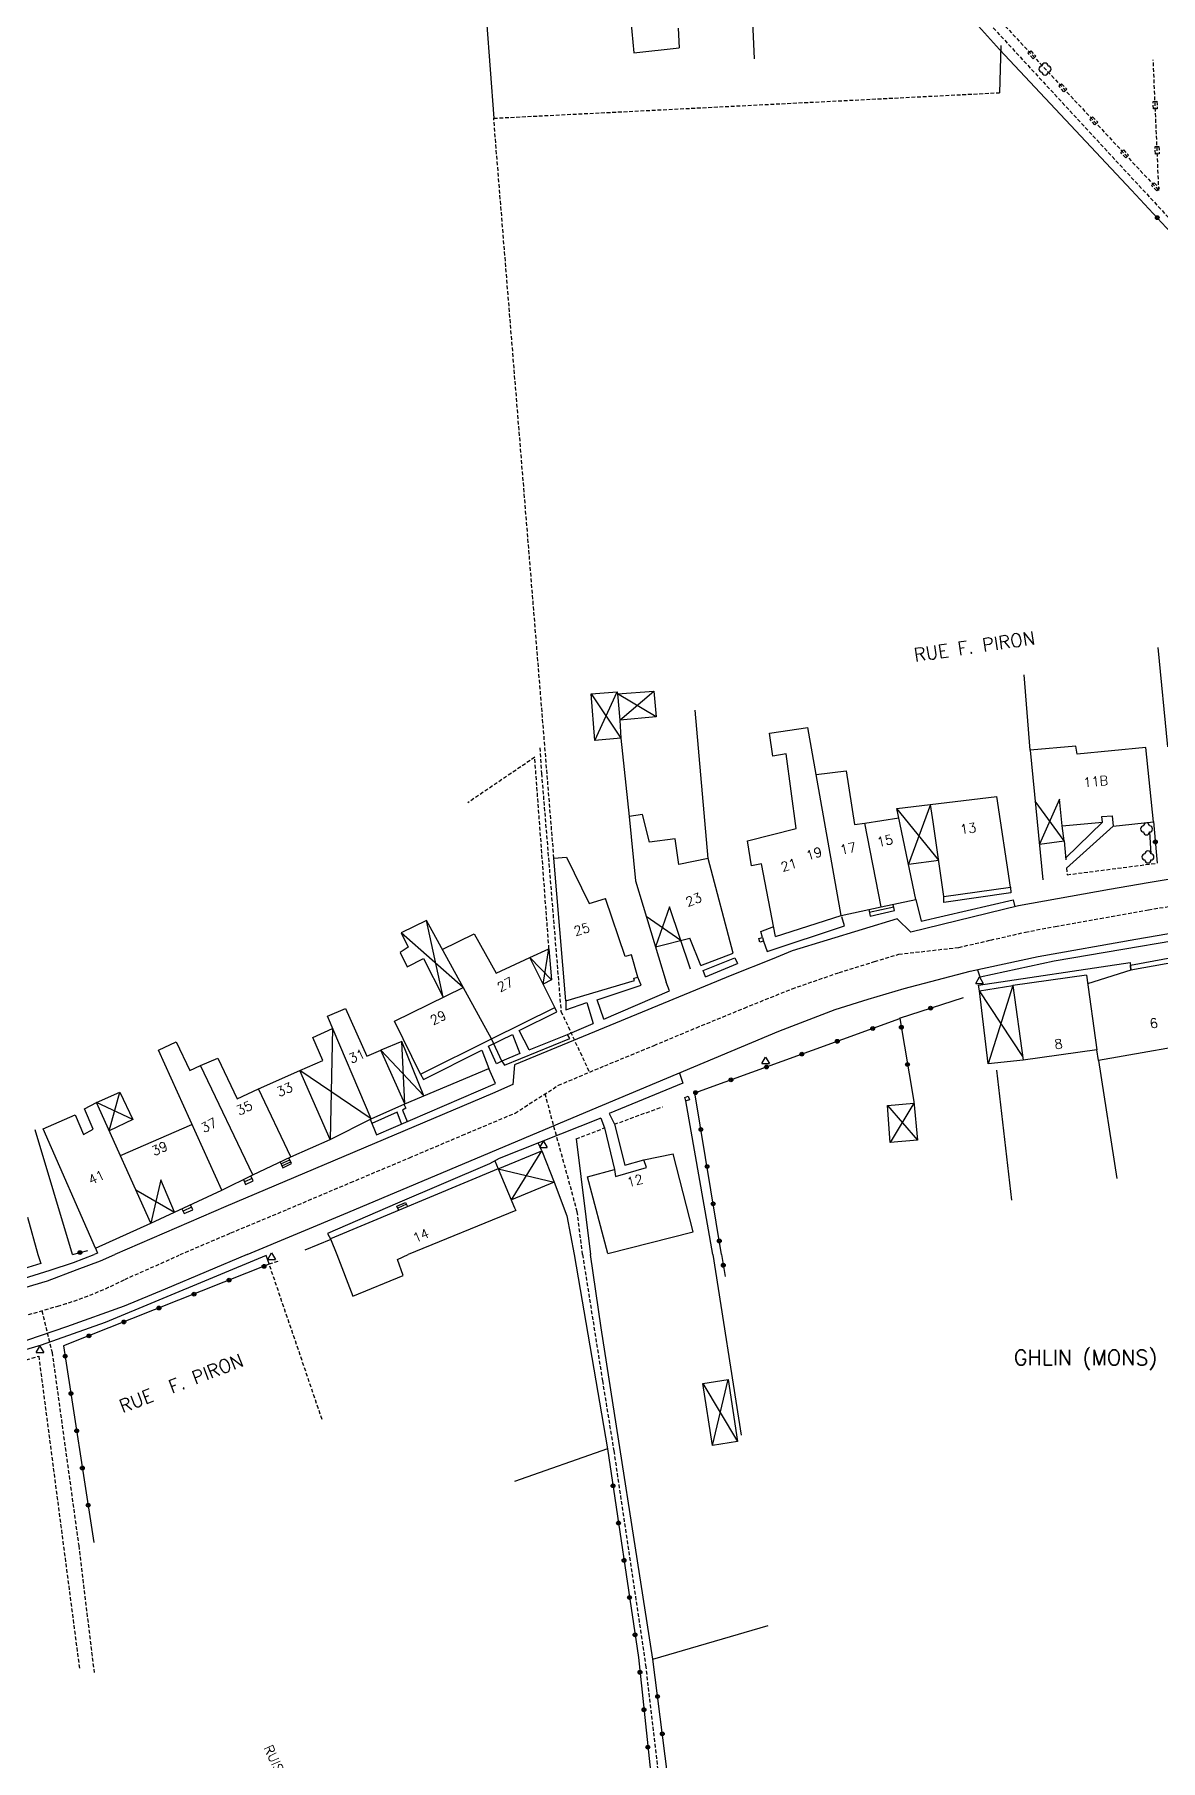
# Model space of a CAD drawing. Header units: millimetres. Extents: x 115992 to 117000, y 129000 to 130003.
# Drawn here: x 116596.4 to 116745.8, y 129432.9 to 129661.9 of the extents above; entities that cross this region are included whole.
import ezdxf
from ezdxf.enums import TextEntityAlignment as Align

# ---------------------------------------------------------------- set-up
doc = ezdxf.new("R2010")
doc.units = ezdxf.units.MM
doc.linetypes.add('DASHED', pattern=[0.75, 0.5, -0.25])
for name, color, linetype in [('W0001', 6, 'DASHED'), ('W0008', 7, 'CONTINUOUS'), ('W0100', 7, 'CONTINUOUS'), ('W0112', 1, 'DASHED'), ('W0300', 7, 'CONTINUOUS'), ('W0310', 3, 'CONTINUOUS'), ('W0322', 7, 'CONTINUOUS'), ('W0471', 7, 'CONTINUOUS'), ('W0980', 7, 'CONTINUOUS'), ('W0984', 7, 'CONTINUOUS'), ('W0989', 7, 'CONTINUOUS'), ('W0991', 7, 'CONTINUOUS')]:
    doc.layers.add(name, color=color, linetype=linetype)
doc.styles.get("Standard").update_dxf_attribs({"font": 'romans.shx', "width": 0.85})

msp = doc.modelspace()

# ---------------------------------------------------------------- linework, layer by layer
at = {"layer": 'W0001'}
for points in [[(116690, 129683.92), (116697.66, 129681.35), (116710.91, 129676.54), (116774.34, 129607.87), (116775.74, 129606.69), (116776.53, 129605.94), (116788.21, 129594.22), (116790.37, 129592.24), (116791.27, 129587.49), (116796.03, 129575.93), (116801.02, 129565.05), (116804.14, 129558.5)], [(116663.48, 129567.23), (116663.7, 129563.84), (116666.28, 129532.28), (116670.06, 129524.2)], [(116615.74, 129500), (116622.49, 129502.87), (116630, 129506.01), (116638.37, 129509.56), (116646.19, 129512.85), (116653.2, 129515.83), (116660.19, 129518.77), (116665.95, 129522.47), (116672.09, 129525.05), (116678.65, 129527.76), (116684.25, 129530.1), (116690.61, 129532.71), (116696.97, 129535.27), (116703.18, 129537.42), (116707.9, 129538.88), (116711.1, 129539.85), (116719.05, 129540.76), (116723.29, 129541.72), (116727.9, 129542.79), (116731.87, 129543.54), (116737.82, 129544.61), (116744.22, 129545.74), (116750.94, 129546.87)], [(116669.14, 129500), (116668.45, 129505.66), (116664.17, 129521.33)], [(116597.42, 129492.55), (116598.77, 129487.02), (116602.3, 129461.38), (116604.34, 129444.56)]]:
    msp.add_lwpolyline(points, dxfattribs=at)
for points in [[(116500, 129463.66), (116529.06, 129472.49), (116547.39, 129477.99), (116599.51, 129493.16, 0.047787), (116608.4, 129496.7), (116615.65, 129499.92)], [(116669.14, 129500), (116671.78, 129483.27), (116673.29, 129473.95), (116677.51, 129445.52), (116684.52, 129385.08), (116684.12, 129383.17), (116685.39, 129377.71), (116688.84, 129377.24, -0.313064), (116691.02, 129375.26), (116691.71, 129366.56)]]:
    msp.add_lwpolyline(points, format="xyb", dxfattribs=at)
at = {"layer": 'W0008'}
for points in [[(116798.2, 129563.81), (116799.39, 129564.26), (116800.58, 129561.21), (116793.58, 129558.75), (116787.99, 129557.04), (116785.23, 129556.29), (116781.43, 129555.55), (116770.63, 129553.76), (116744.2, 129549.33), (116739.06, 129548.44), (116727, 129546.26), (116712.69, 129542.76), (116710.9, 129544.54), (116696.97, 129540.3), (116694.29, 129539.19), (116688.94, 129537.07), (116660.11, 129525.17), (116659.88, 129522.56), (116657.2, 129521.37), (116621.83, 129506.36), (116607.09, 129500)], [(116624.67, 129500), (116638.02, 129505.58), (116670.41, 129519.24), (116695.2, 129529.63), (116702.65, 129532.53), (116707.05, 129533.87), (116711.8, 129535.31), (116720.59, 129537.62), (116729.61, 129539.56), (116742.57, 129541.86), (116783.99, 129548.96)], [(116693.64, 129540.21), (116703.92, 129543.63), (116703.55, 129544.82)], [(116756.98, 129541.41), (116756.68, 129543.19), (116731.72, 129538.95), (116721.89, 129536.79), (116721.59, 129537.76)], [(116685.45, 129536.86), (116689.69, 129538.64)], [(116671.98, 129531.24), (116680.68, 129535)], [(116658.42, 129525.66), (116658.79, 129525.14), (116667.47, 129528.69), (116667.17, 129529.2), (116670.57, 129530.65)], [(116640.98, 129517.96), (116641.81, 129515.91), (116657.6, 129522.68), (116656.71, 129524.69)], [(116681.99, 129524.08), (116682.44, 129522.74), (116672.68, 129518.72)], [(116671.56, 129518.12), (116658.07, 129512.76), (116656.81, 129512.02), (116644.59, 129506.81), (116635.3, 129502.82), (116635.75, 129502)], [(116604.54, 129500.84), (116604.81, 129500.18), (116604.34, 129500)], [(116624.67, 129500), (116613.76, 129495.39), (116608.35, 129493.14), (116600.68, 129490.43), (116593.69, 129488.01), (116576.41, 129482.88), (116538.21, 129471.57), (116502.59, 129460.63), (116500, 129460)], [(116627.56, 129498.77), (116627.15, 129499.88), (116605.81, 129490.98), (116597.3, 129487.98), (116563.04, 129477.78), (116563.36, 129476.5)], [(116592.84, 129496.16), (116598.52, 129497.95), (116601.63, 129498.96), (116604.34, 129500)]]:
    msp.add_lwpolyline(points, dxfattribs=at)
msp.add_lwpolyline([(116533.08, 129500), (116536.25, 129488.67, 0.248727), (116543.55, 129480.94, 0.185787), (116546.32, 129481.05), (116566.5, 129487.13), (116595.01, 129495.6), (116598.15, 129496.52), (116602.09, 129498.04), (116605.19, 129499.16), (116607.09, 129500)], format="xyb", dxfattribs=at)
at = {"layer": 'W0100'}
for points in [[(116688.06, 129671.86), (116684.53, 129671.58), (116684.6, 129671.09), (116678.35, 129670.57), (116678.39, 129671.17), (116674.87, 129670.83), (116675.96, 129659.44), (116681.98, 129660.11)], [(116681.84, 129662.73), (116681.98, 129660.11)], [(116728.52, 129566.91), (116727.74, 129576.94)], [(116670.3, 129574.4), (116673.74, 129574.69), (116673.77, 129574.4), (116678.59, 129574.76), (116678.93, 129571.35), (116674.08, 129570.89), (116674.23, 129568.52), (116670.76, 129568.23), (116670.3, 129574.4), (116674.23, 129568.52)], [(116670.76, 129568.23), (116673.74, 129574.69)], [(116673.77, 129574.4), (116674.08, 129570.89), (116678.59, 129574.76)], [(116678.93, 129571.35), (116673.77, 129574.4)], [(116685.83, 129552.57), (116684.07, 129572.24)], [(116692.9, 129551.86), (116691.57, 129551.59), (116691.03, 129554.92), (116697.5, 129556.52), (116696.17, 129566.45), (116694.37, 129566.12), (116693.97, 129569.18), (116699.04, 129569.92)], [(116703.47, 129545), (116699.04, 129569.92)], [(116674.23, 129568.52), (116675.31, 129558.14)], [(116738.04, 129558.12), (116739.41, 129558.21), (116739.55, 129556.86), (116744.91, 129557.42), (116743.86, 129567.3), (116734.75, 129566.39), (116734.58, 129567.48), (116728.52, 129566.91), (116730.22, 129549.74)], [(116700.15, 129563.68), (116704.11, 129564.19), (116705.24, 129557.06), (116706.58, 129557.26), (116711.1, 129557.96)], [(116710.85, 129559.19), (116724.12, 129560.79)], [(116715.68, 129557.41), (116715.31, 129559.73), (116712.39, 129551.81)], [(116725.91, 129548.75), (116724.12, 129560.79)], [(116733.05, 129554.88), (116729.19, 129560.18)], [(116732.43, 129560.42), (116729.75, 129554.45), (116733.05, 129554.88), (116733.27, 129552.4)], [(116732.76, 129556.89), (116732.43, 129560.42)], [(116685.83, 129552.57), (116681.94, 129551.77), (116681.44, 129555.17), (116678.03, 129554.74), (116677.11, 129558.39), (116675.31, 129558.14), (116676.18, 129549.61), (116680.26, 129536.13)], [(116712.39, 129551.81), (116712.39, 129551.81), (116716.4, 129552.33), (116710.85, 129559.19)], [(116713.37, 129547.11), (116710.85, 129559.19)], [(116717.08, 129547.5), (116715.68, 129557.41)], [(116732.76, 129556.89), (116738.11, 129557.39)], [(116738.11, 129557.39), (116738.04, 129558.12)], [(116708.76, 129546.12), (116706.58, 129557.26)], [(116733.05, 129554.88), (116732.76, 129556.89)], [(116665.35, 129552.59), (116667, 129552.75), (116670.02, 129546.59), (116672.18, 129547.26)], [(116666.94, 129533.65), (116665.35, 129552.59)], [(116689.12, 129540.01), (116685.83, 129552.57)], [(116694.76, 129542.2), (116692.9, 129551.86)], [(116717.08, 129547.5), (116725.91, 129548.75)], [(116675.94, 129536.66), (116676.49, 129536.83), (116675.65, 129539.78), (116674.8, 129539.53), (116672.18, 129547.26)], [(116683.48, 129537.86), (116680.7, 129546.15), (116678.83, 129540.85)], [(116703.47, 129545), (116708.76, 129546.12)], [(116707.12, 129545.77), (116707.29, 129544.91), (116710.54, 129545.64), (116710.36, 129546.46)], [(116710.44, 129546.08), (116707.19, 129545.38)], [(116708.76, 129546.12), (116713.37, 129547.11)], [(116644.18, 129530.95), (116653.29, 129535.45), (116645.08, 129542.68), (116646.01, 129540.77), (116644.96, 129540.09), (116645.89, 129538.18), (116648.05, 129539.29), (116650.65, 129534.14), (116648.44, 129544.32), (116645.08, 129542.68)], [(116657.05, 129528.61), (116648.44, 129544.32)], [(116677.6, 129544.91), (116682.19, 129541.7)], [(116694.76, 129542.2), (116703.47, 129545)], [(116650.53, 129540.5), (116654.77, 129542.56), (116657.67, 129537.32), (116662.16, 129539.41)], [(116678.83, 129540.85), (116683.4, 129542)], [(116684.83, 129538.34), (116683.4, 129542)], [(116662.16, 129539.41), (116664.69, 129540.56), (116665.01, 129536.47), (116663.91, 129535.88), (116664.69, 129540.56)], [(116662.16, 129539.41), (116665.01, 129536.47)], [(116665.45, 129532.77), (116662.16, 129539.41)], [(116684.83, 129538.34), (116689.12, 129540.01)], [(116751.27, 129539.43), (116741.88, 129537.75)], [(116736, 129537.06), (116726.23, 129535.69)], [(116736, 129537.06), (116737.38, 129527.15)], [(116741.88, 129537.75), (116736.15, 129535.93)], [(116741.88, 129537.75), (116741.83, 129538.41)], [(116666.94, 129533.65), (116676.03, 129536.38)], [(116676.03, 129536.38), (116675.94, 129536.66)], [(116737.38, 129527.15), (116727.61, 129525.79), (116722.97, 129525.33), (116721.81, 129534.98), (116726.23, 129535.69), (116722.97, 129525.33)], [(116727.54, 129526.27), (116721.81, 129534.98)], [(116726.23, 129535.69), (116727.61, 129525.79)], [(116635.29, 129531.63), (116637.7, 129532.67), (116640.54, 129526.33), (116642.4, 129527.11)], [(116657.05, 129528.61), (116665.45, 129532.77)], [(116612.9, 129527.13), (116615.25, 129528.24), (116617.03, 129524.42), (116618.45, 129525.09), (116620.74, 129526.08), (116623.33, 129520.66), (116626.14, 129522), (116631.64, 129524.43), (116634.68, 129525.77), (116633.38, 129528.79), (116635.97, 129530.02), (116635.66, 129515.27), (116641.08, 129518.01), (116631.64, 129524.43)], [(116641.08, 129518.01), (116635.29, 129531.63)], [(116647.65, 129523.95), (116644.18, 129530.95)], [(116648.1, 129521.07), (116645.15, 129528.27), (116642.4, 129527.11), (116648.1, 129521.07)], [(116645.56, 129520), (116645.15, 129528.27)], [(116647.65, 129523.95), (116657.05, 129528.61)], [(116658.42, 129525.66), (116657.05, 129528.61)], [(116753.21, 129528.49), (116737.6, 129525.75), (116737.38, 129527.15)], [(116621.31, 129508.54), (116612.9, 129527.13)], [(116645.56, 129520), (116642.4, 129527.11)], [(116625.42, 129510.59), (116618.45, 129525.09)], [(116635.66, 129515.27), (116631.64, 129524.43)], [(116645.56, 129520), (116656.71, 129524.69)], [(116597.57, 129516.69), (116601.83, 129518.53), (116602.94, 129515.95), (116604.24, 129516.62), (116603.06, 129519.34), (116604.67, 129520.2), (116607.75, 129521.55), (116609.48, 129517.92), (116606.36, 129516.42), (116607.75, 129521.55)], [(116630.44, 129512.97), (116626.14, 129522)], [(116609.48, 129517.92), (116604.67, 129520.2)], [(116611.85, 129504.18), (116604.67, 129520.2)], [(116641.08, 129518.01), (116645.56, 129520)], [(116713.09, 129520.3), (116713.59, 129515.16), (116709.95, 129514.88), (116709.59, 129519.78), (116713.11, 129520.07), (116709.95, 129514.88)], [(116709.59, 129519.78), (116713.59, 129515.16)], [(116604.51, 129500.83), (116597.57, 129516.69)], [(116607.83, 129513.15), (116617.3, 129517.26)], [(116630.44, 129512.97), (116635.66, 129515.27)], [(116625.42, 129510.59), (116630.44, 129512.97)], [(116629.02, 129512.3), (116629.37, 129511.53)], [(116629.13, 129512.05), (116630.3, 129512.59)], [(116629.26, 129511.77), (116630.44, 129512.31)], [(116629.37, 129511.53), (116630.54, 129512.09)], [(116630.54, 129512.09), (116630.17, 129512.85)], [(116657.97, 129511.39), (116663.74, 129513.75), (116665.37, 129509.6), (116659.7, 129507.25), (116663.74, 129513.75)], [(116669.81, 129510.31), (116673.37, 129511.27), (116673.51, 129510.38), (116677.62, 129511.54), (116677.27, 129512.56), (116681.18, 129513.39)], [(116683.84, 129503), (116681.18, 129513.39)], [(116609.89, 129508.57), (116615.03, 129505.65), (116613.18, 129509.91), (116611.85, 129504.18)], [(116621.31, 129508.54), (116625.42, 129510.59)], [(116624.16, 129509.96), (116624.45, 129509.3), (116625.46, 129509.78), (116625.13, 129510.44)], [(116625.3, 129510.1), (116624.31, 129509.64)], [(116657.97, 129511.39), (116635.69, 129502.07)], [(116657.97, 129511.39), (116665.37, 129509.6)], [(116657.97, 129511.39), (116660.13, 129506.22)], [(116665.37, 129509.6), (116667.08, 129505.16), (116668.03, 129500)], [(116672.51, 129500.14), (116669.81, 129510.31)], [(116611.85, 129504.18), (116621.31, 129508.54)], [(116644.75, 129505.86), (116644.52, 129506.42), (116645.66, 129506.93), (116645.94, 129506.36)], [(116595.5, 129504.95), (116596.87, 129500)], [(116615.99, 129506.09), (116616.29, 129505.43), (116617.45, 129505.96), (116617.12, 129506.61)], [(116617.28, 129506.3), (116616.15, 129505.76)], [(116645.79, 129506.67), (116644.63, 129506.16)], [(116660.13, 129506.22), (116660.29, 129505.83), (116646.03, 129500)], [(116604.51, 129500.83), (116611.85, 129504.18)], [(116672.51, 129500.14), (116683.84, 129503)], [(116635.75, 129502), (116632.32, 129500.57)], [(116635.69, 129502.07), (116636.56, 129500)], [(116596.87, 129500), (116597.27, 129498.81), (116592.68, 129497.41)], [(116636.56, 129500), (116638.68, 129494.47), (116645.36, 129497.22), (116644.6, 129499.35), (116646.03, 129500)], [(116668.03, 129500), (116672.46, 129474.23), (116660.12, 129469.89)], [(116685.11, 129482.9), (116688.46, 129483.42), (116689.72, 129475.18), (116686.37, 129474.65), (116685.11, 129482.9), (116689.72, 129475.18)], [(116686.37, 129474.65), (116688.46, 129483.42)]]:
    msp.add_lwpolyline(points, dxfattribs=at)
at = {"layer": 'W0112'}
for p, q in [((116728.24, 129659.4), (116728.6, 129659.74)), ((116728.92, 129658.67), (116728.24, 129659.4)), ((116728.6, 129659.74), (116729.29, 129659.01)), ((116729.29, 129659.01), (116728.92, 129658.67)), ((116732.34, 129655.02), (116732.7, 129655.36)), ((116733.02, 129654.29), (116732.34, 129655.02)), ((116732.7, 129655.36), (116733.39, 129654.63)), ((116733.39, 129654.63), (116733.02, 129654.29)), ((116744.85, 129653.01), (116745.35, 129653.03)), ((116744.89, 129652.01), (116744.85, 129653.01)), ((116745.39, 129652.03), (116744.89, 129652.01)), ((116745.35, 129653.03), (116745.39, 129652.03)), ((116736.44, 129650.63), (116736.8, 129650.98)), ((116737.12, 129649.9), (116736.44, 129650.63)), ((116736.8, 129650.98), (116737.49, 129650.25)), ((116737.49, 129650.25), (116737.12, 129649.9)), ((116745.11, 129647.02), (116745.61, 129647.04)), ((116745.15, 129646.02), (116745.11, 129647.02)), ((116745.61, 129647.04), (116745.65, 129646.04)), ((116740.54, 129646.25), (116740.9, 129646.6)), ((116741.22, 129645.52), (116740.54, 129646.25)), ((116740.9, 129646.6), (116741.58, 129645.86)), ((116741.58, 129645.86), (116741.22, 129645.52)), ((116745.65, 129646.04), (116745.15, 129646.02)), ((116744.64, 129641.87), (116745, 129642.21)), ((116745, 129642.21), (116745.68, 129641.48)), ((116745.32, 129641.14), (116744.64, 129641.87)), ((116745.68, 129641.48), (116745.32, 129641.14)), ((116692.52, 129541.95), (116693.01, 129542.08)), ((116692.66, 129541.47), (116692.52, 129541.95)), ((116693.14, 129541.6), (116692.66, 129541.47)), ((116693.01, 129542.08), (116693.14, 129541.6)), ((116682.71, 129520.86), (116683.18, 129521.02)), ((116682.87, 129520.39), (116682.71, 129520.86)), ((116683.18, 129521.02), (116683.35, 129520.55)), ((116683.35, 129520.55), (116682.87, 129520.39))]:
    msp.add_line(p, q, dxfattribs=at)
for points in [[(116724.27, 129670.01), (116724.19, 129664.1), (116745.61, 129641.19), (116744.86, 129658.52)], [(116665.35, 129552.59), (116657.36, 129650.78), (116724.45, 129654.16)], [(116664.69, 129540.56), (116662.8, 129565.98), (116653.91, 129559.94)], [(116733.36, 129551.27), (116733.44, 129550.4), (116745.25, 129551.92)], [(116673.37, 129517.29), (116679.74, 129519.61)], [(116668.3, 129515.37), (116672.07, 129516.81)], [(116634.59, 129478.13), (116627.56, 129498.77), (116629, 129499.22)], [(116578.82, 129481.1), (116596.99, 129486.52), (116602.42, 129444.92)]]:
    msp.add_lwpolyline(points, dxfattribs=at)
at = {"layer": 'W0300'}
for centre, start, end in [((116730.5, 129657.7), 0, 180), ((116730.1, 129657.3), 90, 270), ((116730.5, 129656.9), 180, 0), ((116730.9, 129657.3), 270, 90), ((116743.57, 129556.48), 90, 270), ((116743.97, 129556.88), 0, 180), ((116743.97, 129556.08), 180, 0), ((116744.37, 129556.48), 270, 90), ((116743.76, 129552.76), 90, 270), ((116744.16, 129553.16), 0, 180), ((116744.56, 129552.76), 270, 90), ((116744.16, 129552.36), 180, 0)]:
    msp.add_arc(centre, 0.4, start, end, dxfattribs=at)
at = {"layer": 'W0310'}
for points in [[(116741.99, 129641.25), (116724.45, 129659.91), (116710.53, 129675.4), (116698.24, 129680.05)], [(116691.07, 129677.37), (116691.9, 129658.65)], [(116655.91, 129670.2), (116657.36, 129650.78)], [(116724.62, 129660.41), (116724.45, 129654.16)], [(116745.47, 129580.55), (116746.74, 129567.38)], [(116744.37, 129556.08), (116744.56, 129553.16)], [(116737.6, 129525.75), (116740.05, 129510.11)], [(116724.05, 129524.47), (116726.04, 129507.23)], [(116686.42, 129500), (116682.87, 129520.39)], [(116601.49, 129500), (116596.52, 129516.56)], [(116668.3, 129515.37), (116670.21, 129500)], [(116678.46, 129446.32), (116671.63, 129490.3), (116670.21, 129500)], [(116686.42, 129500), (116690.19, 129476.04)], [(116678.46, 129446.32), (116693.78, 129450.79)]]:
    msp.add_lwpolyline(points, dxfattribs=at)
at = {"layer": 'W0322'}
for points in [[(116774.76, 129605.95), (116741.99, 129641.25)], [(116744.9, 129557.45), (116745.38, 129551.92)], [(116711.19, 129531.35), (116719.68, 129534.09)], [(116687.59, 129500), (116684.05, 129521.46), (116711.24, 129531.31), (116713.09, 129520.3)], [(116601.49, 129500), (116603.5, 129500.56)], [(116627.59, 129498.72), (116600.3, 129487.88), (116604.31, 129461.8)], [(116687.59, 129500), (116688.06, 129497.09)], [(116672.46, 129474.23), (116676.55, 129446.56), (116679.39, 129419.72)], [(116690.54, 129379.55), (116686.51, 129379.21), (116682.71, 129412.93), (116678.46, 129446.32)]]:
    msp.add_lwpolyline(points, dxfattribs=at)
for centre, radius in [((116745.39, 129637.59), 0.25), ((116745.39, 129637.59), 0.15), ((116745.14, 129554.75), 0.25), ((116745.14, 129554.75), 0.15), ((116715.33, 129532.69), 0.25), ((116715.33, 129532.69), 0.15), ((116707.64, 129530), 0.25), ((116707.64, 129530), 0.15), ((116711.44, 129530.16), 0.25), ((116711.44, 129530.16), 0.15), ((116702.94, 129528.3), 0.25), ((116702.94, 129528.3), 0.15), ((116698.24, 129526.6), 0.25), ((116698.24, 129526.6), 0.15), ((116712.26, 129525.23), 0.25), ((116712.26, 129525.23), 0.15), ((116688.84, 129523.19), 0.25), ((116688.84, 129523.19), 0.15), ((116693.54, 129524.89), 0.25), ((116693.54, 129524.89), 0.15), ((116684.14, 129521.49), 0.25), ((116684.14, 129521.49), 0.15), ((116684.85, 129516.61), 0.25), ((116684.85, 129516.61), 0.15), ((116685.67, 129511.68), 0.25), ((116685.67, 129511.68), 0.15), ((116686.48, 129506.74), 0.25), ((116686.48, 129506.74), 0.15), ((116602.47, 129500.27), 0.25), ((116602.47, 129500.27), 0.15), ((116687.29, 129501.81), 0.25), ((116687.29, 129501.81), 0.15), ((116626.89, 129498.44), 0.25), ((116626.89, 129498.44), 0.15), ((116687.82, 129498.58), 0.25), ((116687.82, 129498.58), 0.15), ((116622.24, 129496.6), 0.25), ((116622.24, 129496.6), 0.15), ((116617.6, 129494.75), 0.25), ((116617.6, 129494.75), 0.15), ((116608.3, 129491.06), 0.25), ((116608.3, 129491.06), 0.15), ((116612.95, 129492.91), 0.25), ((116612.95, 129492.91), 0.15), ((116603.66, 129489.21), 0.25), ((116603.66, 129489.21), 0.15), ((116600.51, 129486.51), 0.25), ((116600.51, 129486.51), 0.15), ((116601.27, 129481.57), 0.25), ((116601.27, 129481.57), 0.15), ((116602.03, 129476.62), 0.25), ((116602.03, 129476.62), 0.15), ((116602.79, 129471.68), 0.25), ((116602.79, 129471.68), 0.15), ((116673.19, 129469.33), 0.25), ((116673.19, 129469.33), 0.15), ((116603.55, 129466.74), 0.25), ((116603.55, 129466.74), 0.15), ((116673.92, 129464.38), 0.25), ((116673.92, 129464.38), 0.15), ((116674.65, 129459.43), 0.25), ((116674.65, 129459.43), 0.15), ((116675.38, 129454.49), 0.25), ((116675.38, 129454.49), 0.15), ((116676.11, 129449.54), 0.25), ((116676.11, 129449.54), 0.15), ((116676.76, 129444.58), 0.25), ((116676.76, 129444.58), 0.15), ((116679.1, 129441.36), 0.25), ((116679.1, 129441.36), 0.15), ((116677.29, 129439.61), 0.25), ((116677.29, 129439.61), 0.15), ((116679.73, 129436.4), 0.25), ((116679.73, 129436.4), 0.15), ((116677.81, 129434.64), 0.25), ((116677.81, 129434.64), 0.15)]:
    msp.add_circle(centre, radius, dxfattribs=at)
at = {"layer": 'W0471'}
for p, q in [((116721.31, 129535.99), (116721.81, 129536.86)), ((116721.81, 129536.86), (116722.31, 129535.99)), ((116721.31, 129535.99), (116722.31, 129535.99)), ((116692.93, 129525.34), (116693.43, 129526.2)), ((116692.93, 129525.34), (116693.93, 129525.34)), ((116693.43, 129526.2), (116693.93, 129525.34)), ((116663.46, 129514.19), (116663.96, 129515.06)), ((116663.46, 129514.19), (116664.46, 129514.19)), ((116663.96, 129515.06), (116664.46, 129514.19)), ((116627.39, 129499.37), (116627.89, 129500.24)), ((116627.89, 129500.24), (116628.39, 129499.37)), ((116627.39, 129499.37), (116628.39, 129499.37)), ((116596.66, 129486.99), (116597.16, 129487.86)), ((116596.66, 129486.99), (116597.66, 129486.99)), ((116597.16, 129487.86), (116597.66, 129486.99))]:
    msp.add_line(p, q, dxfattribs=at)
at = {"layer": 'W0989'}
for points in [[(116733.25, 129552.66), (116738.11, 129557.39)], [(116733.36, 129551.27), (116739.55, 129556.86)], [(116725.91, 129548.75), (116725.98, 129548), (116717.07, 129546.72), (116717.08, 129547.5)], [(116713.37, 129547.11), (116714.06, 129544.25), (116726.29, 129547.08), (116726.5, 129546.13)], [(116693.01, 129542.08), (116692.82, 129542.86), (116694.51, 129543.52)], [(116693.14, 129541.6), (116693.64, 129540.21)], [(116685.45, 129536.86), (116685.13, 129537.7), (116689.33, 129539.38), (116689.69, 129538.64)], [(116741.83, 129538.41), (116751.15, 129540.11), (116752.16, 129540.29), (116754.1, 129528.7), (116753.21, 129528.49)], [(116671.98, 129531.24), (116671.07, 129533.82), (116676.93, 129535.73), (116676.49, 129536.83)], [(116721.81, 129534.98), (116721.67, 129535.73), (116741.81, 129538.74), (116741.88, 129537.75)], [(116680.68, 129535), (116680.26, 129536.13)], [(116662.07, 129527.16), (116660.75, 129529.74), (116665.75, 129532.21), (116665.45, 129532.77)], [(116666.94, 129533.65), (116666.93, 129532.47), (116669.71, 129533.45), (116670.57, 129530.65)], [(116658.42, 129525.66), (116657.73, 129525.3), (116656.68, 129527.65), (116659.83, 129529.19), (116660.82, 129526.66), (116658.42, 129525.66)], [(116662.07, 129527.16), (116667.17, 129529.2)], [(116647.65, 129523.95), (116648.04, 129523.22), (116655.8, 129527.13), (116656.71, 129524.69)], [(116645.14, 129517.34), (116644.53, 129518.91), (116641.21, 129517.41)], [(116645.45, 129519.95), (116645.71, 129519.41), (116645.28, 129519.16), (116645.88, 129517.66)], [(116672.68, 129518.72), (116673.37, 129517.29), (116674.74, 129511.88), (116677.27, 129512.56)], [(116671.56, 129518.12), (116672.07, 129516.81), (116673.37, 129511.27)], [(116663.74, 129513.75), (116663.26, 129514.82)], [(116657.52, 129512.44), (116657.97, 129511.39)]]:
    msp.add_lwpolyline(points, dxfattribs=at)

# ---------------------------------------------------------------- texts
at = {"layer": 'W0980'}
msp.add_text('GHLIN (MONS)', height=2, dxfattribs=at).set_placement((116735.9, 129486.2), align=Align.MIDDLE)
at = {"layer": 'W0984'}
msp.add_text('RUISSEAU ERBISOEUL', height=1.25, rotation=294.9457, dxfattribs=at).set_placement((116631.17, 129426.69), align=Align.MIDDLE)
at = {"layer": 'W0989'}
for s, rotation, p in [('RUE F. PIRON', 8.267, (116721.13, 129580.7)), ('RUE  F. PIRON', 21.3717, (116615.88, 129482.95))]:
    msp.add_text(s, height=1.75, rotation=rotation, dxfattribs=at).set_placement(p, align=Align.MIDDLE)
at = {"layer": 'W0991'}
for s, rotation, p in [('11B', 5.3088, (116737.23, 129562.79)), ('15', 12.1876, (116709.27, 129554.92)), ('13', 8.0085, (116720.31, 129556.54)), ('19', 17.5533, (116699.85, 129553.2)), ('17', 11.9439, (116704.36, 129553.88)), ('21', 17.8007, (116696.52, 129551.69)), ('23', 21.3494, (116683.88, 129547.09)), ('25', 16.754, (116669.04, 129543.15)), ('27', 26.3701, (116658.89, 129535.84)), ('29', 26.3882, (116649.99, 129531.43)), ('6', 10.127, (116744.92, 129530.7)), ('8', 7.9682, (116732.29, 129527.95)), ('31', 23.9393, (116639.19, 129526.34)), ('33', 23.7493, (116629.63, 129521.9)), ('35', 25.4302, (116624.28, 129519.46)), ('37', 26.54, (116619.57, 129517.17)), ('39', 24.7036, (116613.03, 129514.08)), ('41', 24.5665, (116604.65, 129510.24)), ('12', 14.1694, (116676.09, 129509.81)), ('14', 22.7111, (116647.7, 129502.53))]:
    msp.add_text(s, height=1.25, rotation=rotation, dxfattribs=at).set_placement(p, align=Align.MIDDLE)

doc.saveas('drawing.dxf')
